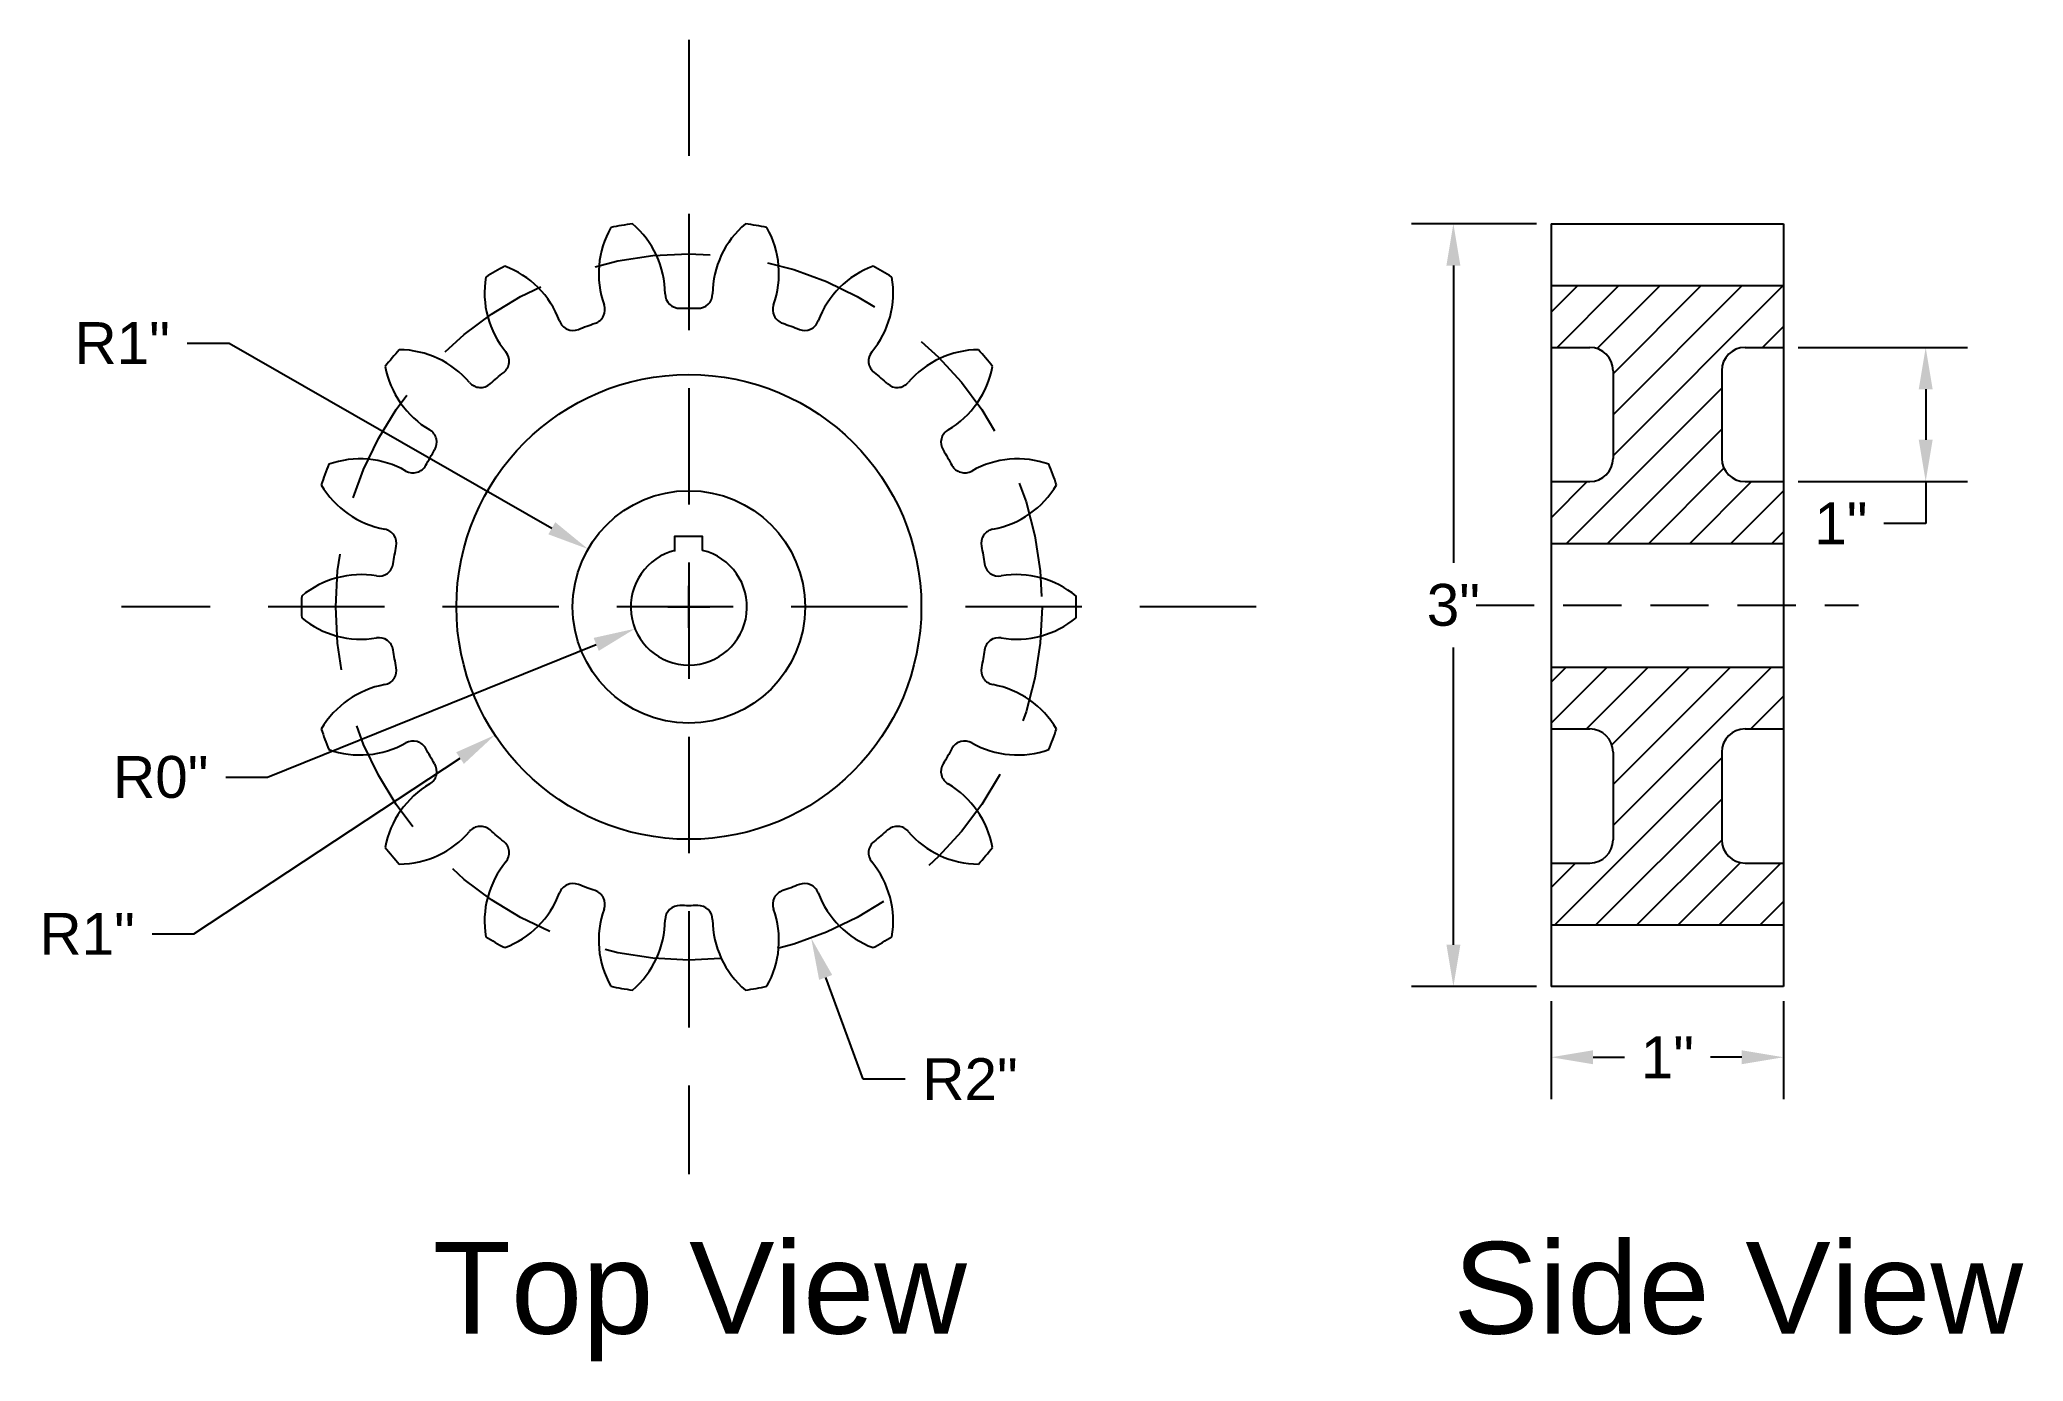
# Model space of a CAD drawing. Header units: metres. Extents: x -1502.41 to -1493.87, y -92.39 to -86.7.
import ezdxf

# ---------------------------------------------------------------- set-up
doc = ezdxf.new("R2010")
doc.units = ezdxf.units.M
doc.header["$MEASUREMENT"] = 0
doc.linetypes.add('DASHED', pattern=[0.75, 0.5, -0.25])
doc.styles.get("Standard").update_dxf_attribs({"font": 'arial.ttf'})
doc.dimstyles.get("Standard").update_dxf_attribs({"dimtxt": 0.18, "dimasz": 0.18, "dimexe": 0.18, "dimexo": 0.0625, "dimgap": 0.09, "dimtad": 0, "dimtih": 1, "dimtoh": 1, "dimdec": 0, "dimzin": 0, "dimdsep": 46, "dimlunit": 3, "dimtxsty": 'Standard', "dimcen": 0.09, "dimadec": 0, "dimazin": 0, "dimtfac": 1, "dimtdec": 0, "dimtofl": 0, "dimtmove": 0, "dimatfit": 3, "dimfxl": 1, "dimtolj": 1, "dimtzin": 0, "dimarcsym": 0})

# ---------------------------------------------------------------- blocks, each defined once
blk = doc.blocks.new('*D4')
at = {"color": 0, "lineweight": -2, "transparency": 16777216}
for p, q in [((-1495.9035, -90.8408), (-1495.9035, -91.2627)), ((-1494.9035, -90.8408), (-1494.9035, -91.2627)), ((-1495.7235, -91.0827), (-1495.5885, -91.0827)), ((-1495.0835, -91.0827), (-1495.2185, -91.0827))]:
    blk.add_line(p, q, dxfattribs=at)
at = {"color": 0, "transparency": 16777216}
for points in [[(-1495.7235, -91.0527), (-1495.7235, -91.1127), (-1495.9035, -91.0827)], [(-1495.0835, -91.0527), (-1495.0835, -91.1127), (-1494.9035, -91.0827)]]:
    blk.add_solid(points, dxfattribs=at)
at = {"layer": 'Defpoints', "color": 0, "transparency": 16777216}
for p in [(-1495.9035, -90.7783), (-1494.9035, -90.7783), (-1494.9035, -91.0827)]:
    blk.add_point(p, dxfattribs=at)
at = {"color": 0, "transparency": 16777216, "insert": (-1495.4035, -91.0827), "char_height": 0.18, "attachment_point": 5}
blk.add_mtext('\\A1;1"', dxfattribs=at)
blk = doc.blocks.new('*D5')
at = {"color": 0, "lineweight": -2, "transparency": 16777216}
for p, q in [((-1495.966, -87.4963), (-1496.5042, -87.4963)), ((-1496.3242, -87.6763), (-1496.3242, -88.9554)), ((-1496.3242, -90.5983), (-1496.3242, -89.3193)), ((-1495.966, -90.7783), (-1496.5042, -90.7783))]:
    blk.add_line(p, q, dxfattribs=at)
at = {"color": 0, "transparency": 16777216}
for points in [[(-1496.3542, -87.6763), (-1496.2942, -87.6763), (-1496.3242, -87.4963)], [(-1496.3542, -90.5983), (-1496.2942, -90.5983), (-1496.3242, -90.7783)]]:
    blk.add_solid(points, dxfattribs=at)
at = {"layer": 'Defpoints', "color": 0, "transparency": 16777216}
for p in [(-1495.9035, -87.4963), (-1496.3242, -90.7783), (-1495.9035, -90.7783)]:
    blk.add_point(p, dxfattribs=at)
at = {"color": 0, "transparency": 16777216, "insert": (-1496.3242, -89.1373), "char_height": 0.18, "attachment_point": 5}
blk.add_mtext('\\A1;3"', dxfattribs=at)
blk = doc.blocks.new('*D7')
at = {"color": 0, "lineweight": -2, "transparency": 16777216}
for p, q in [((-1494.841, -88.0285), (-1494.1122, -88.0285)), ((-1494.2922, -88.2085), (-1494.2922, -88.4257)), ((-1494.841, -88.6057), (-1494.1122, -88.6057)), ((-1494.2922, -88.6057), (-1494.2922, -88.7857)), ((-1494.2922, -88.7857), (-1494.4722, -88.7857))]:
    blk.add_line(p, q, dxfattribs=at)
at = {"color": 0, "transparency": 16777216}
for points in [[(-1494.3222, -88.2085), (-1494.2622, -88.2085), (-1494.2922, -88.0285)], [(-1494.3222, -88.4257), (-1494.2622, -88.4257), (-1494.2922, -88.6057)]]:
    blk.add_solid(points, dxfattribs=at)
at = {"layer": 'Defpoints', "color": 0, "transparency": 16777216}
for p in [(-1494.9035, -88.0285), (-1494.9035, -88.6057), (-1494.2922, -88.6057)]:
    blk.add_point(p, dxfattribs=at)
at = {"color": 0, "transparency": 16777216, "insert": (-1494.6572, -88.7857), "char_height": 0.18, "attachment_point": 5}
blk.add_mtext('\\A1;1"', dxfattribs=at)
blk = doc.blocks.new('*D20')
at = {"color": 0, "lineweight": -2, "transparency": 16777216}
for p, q in [((-1499.6133, -89.235), (-1499.6133, -89.055)), ((-1499.7033, -89.145), (-1499.5233, -89.145)), ((-1501.4259, -89.8778), (-1500.012, -89.3062)), ((-1501.6059, -89.8778), (-1501.4259, -89.8778))]:
    blk.add_line(p, q, dxfattribs=at)
at = {"color": 0, "transparency": 16777216}
blk.add_solid([(-1500.0232, -89.2784), (-1500.0007, -89.334), (-1499.8451, -89.2387)], dxfattribs=at)
at = {"layer": 'Defpoints', "color": 0, "transparency": 16777216}
for p in [(-1499.6133, -89.145), (-1499.8451, -89.2387)]:
    blk.add_point(p, dxfattribs=at)
at = {"color": 0, "transparency": 16777216, "insert": (-1501.8855, -89.8778), "char_height": 0.18, "attachment_point": 5}
blk.add_mtext('\\A1;R0"', dxfattribs=at)
blk = doc.blocks.new('*D21')
at = {"color": 0, "lineweight": -2, "transparency": 16777216}
for p, q in [((-1499.6133, -89.235), (-1499.6133, -89.055)), ((-1499.7033, -89.145), (-1499.5233, -89.145)), ((-1501.7424, -90.5516), (-1500.5979, -89.7955)), ((-1501.9224, -90.5516), (-1501.7424, -90.5516))]:
    blk.add_line(p, q, dxfattribs=at)
at = {"color": 0, "transparency": 16777216}
blk.add_solid([(-1500.6144, -89.7704), (-1500.5813, -89.8205), (-1500.4477, -89.6962)], dxfattribs=at)
at = {"layer": 'Defpoints', "color": 0, "transparency": 16777216}
for p in [(-1499.6133, -89.145), (-1500.4477, -89.6962)]:
    blk.add_point(p, dxfattribs=at)
at = {"color": 0, "transparency": 16777216, "insert": (-1502.202, -90.5516), "char_height": 0.18, "attachment_point": 5}
blk.add_mtext('\\A1;R1"', dxfattribs=at)
blk = doc.blocks.new('*D27')
at = {"color": 0, "lineweight": -2, "transparency": 16777216}
for p, q in [((-1499.6133, -89.235), (-1499.6133, -89.055)), ((-1499.7033, -89.145), (-1499.5233, -89.145)), ((-1498.8631, -91.1768), (-1499.0247, -90.7392)), ((-1498.6831, -91.1768), (-1498.8631, -91.1768))]:
    blk.add_line(p, q, dxfattribs=at)
at = {"color": 0, "transparency": 16777216}
blk.add_solid([(-1498.9966, -90.7288), (-1499.0529, -90.7496), (-1499.0871, -90.5703)], dxfattribs=at)
at = {"layer": 'Defpoints', "color": 0, "transparency": 16777216}
for p in [(-1499.6133, -89.145), (-1499.0871, -90.5703)]:
    blk.add_point(p, dxfattribs=at)
at = {"color": 0, "transparency": 16777216, "insert": (-1498.4036, -91.1768), "char_height": 0.18, "attachment_point": 5}
blk.add_mtext('\\A1;R2"', dxfattribs=at)
blk = doc.blocks.new('*D30')
at = {"color": 0, "lineweight": -2, "transparency": 16777216}
for p, q in [((-1501.7716, -88.0096), (-1501.5916, -88.0096)), ((-1501.5916, -88.0096), (-1500.2031, -88.8065)), ((-1499.6133, -89.235), (-1499.6133, -89.055)), ((-1499.7033, -89.145), (-1499.5233, -89.145))]:
    blk.add_line(p, q, dxfattribs=at)
at = {"color": 0, "transparency": 16777216}
blk.add_solid([(-1500.1882, -88.7805), (-1500.218, -88.8326), (-1500.047, -88.8961)], dxfattribs=at)
at = {"layer": 'Defpoints', "color": 0, "transparency": 16777216}
for p in [(-1500.047, -88.8961), (-1499.6133, -89.145)]:
    blk.add_point(p, dxfattribs=at)
at = {"color": 0, "transparency": 16777216, "insert": (-1502.0512, -88.0096), "char_height": 0.18, "attachment_point": 5}
blk.add_mtext('\\A1;R1"', dxfattribs=at)

msp = doc.modelspace()

# ---------------------------------------------------------------- hatches: boundary and pattern name
h = msp.add_hatch()
h.set_pattern_fill('ANSI31', color=256)
h.paths.add_polyline_path([(-1495.1696, -88.1285, -0.414214), (-1495.0696, -88.0285), (-1494.9035, -88.0285), (-1494.9035, -87.7624), (-1495.9035, -87.7624), (-1495.9035, -88.0285), (-1495.7375, -88.0285, -0.414214), (-1495.6375, -88.1285), (-1495.6375, -88.5057, -0.414214), (-1495.7375, -88.6057), (-1495.9035, -88.6057), (-1495.9035, -88.8718), (-1494.9035, -88.8718), (-1494.9035, -88.6057), (-1495.0696, -88.6057, -0.414214), (-1495.1696, -88.5057)])
h.paths.add_polyline_path([(-1495.1696, -89.7699, -0.414214), (-1495.0696, -89.6699), (-1494.9035, -89.6699), (-1494.9035, -89.4039), (-1495.9035, -89.4039), (-1495.9035, -89.6699), (-1495.7375, -89.6699, -0.414214), (-1495.6375, -89.7699), (-1495.6375, -90.1472, -0.414214), (-1495.7375, -90.2472), (-1495.9035, -90.2472), (-1495.9035, -90.5132), (-1494.9035, -90.5132), (-1494.9035, -90.2472), (-1495.0696, -90.2472, -0.414214), (-1495.1696, -90.1472)])

# ---------------------------------------------------------------- linework, layer by layer
at = {"linetype": 'DASHED'}
for p, q in [((-1499.6133, -86.7043), (-1499.6133, -91.5858)), ((-1497.1726, -89.145), (-1502.0541, -89.145))]:
    msp.add_line(p, q, dxfattribs=at)
for p, q in [((-1495.9035, -87.4963), (-1495.9035, -90.7783)), ((-1495.9035, -87.4963), (-1494.9035, -87.4963)), ((-1494.9035, -87.4963), (-1494.9035, -90.7783)), ((-1495.9035, -87.7624), (-1494.9035, -87.7624)), ((-1495.9035, -88.0285), (-1495.7375, -88.0285)), ((-1495.0696, -88.0285), (-1494.9035, -88.0285)), ((-1495.6375, -88.1285), (-1495.6375, -88.5057)), ((-1495.1696, -88.1285), (-1495.1696, -88.5057)), ((-1495.9035, -88.6057), (-1495.7375, -88.6057)), ((-1495.0696, -88.6057), (-1494.9035, -88.6057)), ((-1495.9035, -88.8718), (-1494.9035, -88.8718)), ((-1495.9035, -89.4039), (-1494.9035, -89.4039)), ((-1495.9035, -89.6699), (-1495.7375, -89.6699)), ((-1495.0696, -89.6699), (-1494.9035, -89.6699)), ((-1495.6375, -89.7699), (-1495.6375, -90.1472)), ((-1495.1696, -89.7699), (-1495.1696, -90.1472)), ((-1495.9035, -90.2472), (-1495.7375, -90.2472)), ((-1495.0696, -90.2472), (-1494.9035, -90.2472)), ((-1495.9035, -90.5132), (-1494.9035, -90.5132)), ((-1494.9035, -90.7783), (-1495.9035, -90.7783))]:
    msp.add_line(p, q)
at = {"linetype": 'DASHED', "ltscale": 0.5}
msp.add_line((-1496.2264, -89.1378), (-1494.5807, -89.1378), dxfattribs=at)
msp.add_lwpolyline([(-1499.555, -88.9019), (-1499.555, -88.8419), (-1499.675, -88.8419), (-1499.675, -88.9019), (-1499.6717, -88.9019)])
at = {"linetype": 'DASHED'}
msp.add_circle((-1499.6133, -89.145), 1.5194, dxfattribs=at)
for radius in [1, 0.5]:
    msp.add_circle((-1499.6133, -89.145), radius)
for centre, radius, start, end in [((-1499.6004, -87.7105), 0.4007, 150.42127, 199.59218), ((-1499.6133, -89.145), 1.6665, 98.38388, 101.61612), ((-1500.1161, -87.8014), 0.4007, 0.40782, 49.57873), ((-1499.1105, -87.8014), 0.4007, 130.42127, 179.59218), ((-1499.6133, -89.145), 1.6665, 78.38388, 81.61612), ((-1499.6263, -87.7105), 0.4007, 340.40782, 29.57873), ((-1500.0918, -87.7926), 0.4007, 170.42127, 219.59218), ((-1499.6133, -89.145), 1.6665, 118.38388, 121.61612), ((-1500.5454, -88.0544), 0.4007, 20.40782, 69.57873), ((-1498.6813, -88.0544), 0.4007, 110.42127, 159.59218), ((-1499.1349, -87.7926), 0.4007, 320.40782, 9.57873), ((-1499.6133, -89.145), 1.6665, 58.38388, 61.61612), ((-1499.6534, -87.7981), 0.062, 180.40782, 271.70517), ((-1499.5732, -87.7981), 0.062, 268.29483, 359.59218), ((-1500.0363, -87.8656), 0.062, 288.29483, 19.59218), ((-1499.1903, -87.8656), 0.062, 160.40782, 251.70517), ((-1500.1117, -87.8931), 0.062, 200.40782, 291.70517), ((-1499.115, -87.8931), 0.062, 248.29483, 339.59218), ((-1499.6133, -89.145), 1.6665, 138.38388, 141.61612), ((-1500.8622, -88.439), 0.4007, 40.40782, 89.57873), ((-1500.4484, -88.0875), 0.062, 308.29483, 39.59218), ((-1498.7783, -88.0875), 0.062, 140.40782, 231.70517), ((-1498.3645, -88.439), 0.4007, 90.42127, 139.59218), ((-1499.6133, -89.145), 1.6665, 38.38388, 41.61612), ((-1495.7375, -88.1285), 0.1, 0, 90), ((-1495.0696, -88.1285), 0.1, 90, 180), ((-1500.5255, -88.0378), 0.4007, 190.42127, 239.59218), ((-1498.7011, -88.0378), 0.4007, 300.40782, 349.57873), ((-1500.5098, -88.139), 0.062, 220.40782, 311.70517), ((-1498.7168, -88.139), 0.062, 228.29483, 319.59218), ((-1500.7597, -88.4369), 0.062, 328.29483, 59.59218), ((-1498.4669, -88.4369), 0.062, 120.40782, 211.70517), ((-1499.6133, -89.145), 1.6665, 158.38388, 161.61612), ((-1501.0283, -88.9087), 0.4007, 60.40782, 109.57873), ((-1500.7998, -88.5063), 0.062, 240.40782, 331.70517), ((-1498.4268, -88.5063), 0.062, 208.29483, 299.59218), ((-1498.1983, -88.9087), 0.4007, 70.42127, 119.59218), ((-1499.6133, -89.145), 1.6665, 18.38388, 21.61612), ((-1495.7375, -88.5057), 0.1, 270, 0), ((-1495.0696, -88.5057), 0.1, 180, 270), ((-1500.8492, -88.4165), 0.4007, 210.42127, 259.59218), ((-1498.3774, -88.4165), 0.4007, 280.40782, 329.57873), ((-1500.9328, -88.8717), 0.062, 348.29483, 79.59218), ((-1498.2938, -88.8717), 0.062, 100.40782, 191.70517), ((-1499.6133, -89.145), 0.25, 103.49573, 76.50427), ((-1501.0238, -89.4069), 0.4007, 80.40782, 129.57873), ((-1500.9467, -88.9506), 0.062, 260.40782, 351.70517), ((-1498.2799, -88.9506), 0.062, 188.29483, 279.59218), ((-1498.2028, -89.4069), 0.4007, 50.42127, 99.59218), ((-1499.6133, -89.145), 1.6665, 178.38388, 181.61612), ((-1499.6133, -89.145), 1.6665, 358.38388, 1.61612), ((-1501.0238, -88.8832), 0.4007, 230.42127, 279.59218), ((-1498.2028, -88.8832), 0.4007, 260.40782, 309.57873), ((-1500.9467, -89.3394), 0.062, 8.29483, 99.59218), ((-1498.2799, -89.3394), 0.062, 80.40782, 171.70517), ((-1500.9328, -89.4184), 0.062, 280.40782, 11.70517), ((-1498.2938, -89.4184), 0.062, 168.29483, 259.59218), ((-1500.8492, -89.8735), 0.4007, 100.40782, 149.57873), ((-1498.3774, -89.8735), 0.4007, 30.42127, 79.59218), ((-1499.6133, -89.145), 1.6665, 198.38388, 201.61612), ((-1499.6133, -89.145), 1.6665, 338.38388, 341.61612), ((-1495.7375, -89.7699), 0.1, 0, 90), ((-1495.0696, -89.7699), 0.1, 90, 180), ((-1501.0283, -89.3814), 0.4007, 250.42127, 299.59218), ((-1500.7998, -89.7838), 0.062, 28.29483, 119.59218), ((-1498.4268, -89.7838), 0.062, 60.40782, 151.70517), ((-1498.1983, -89.3814), 0.4007, 240.40782, 289.57873), ((-1500.7597, -89.8532), 0.062, 300.40782, 31.70517), ((-1498.4669, -89.8532), 0.062, 148.29483, 239.59218), ((-1500.5255, -90.2523), 0.4007, 120.40782, 169.57873), ((-1498.7011, -90.2523), 0.4007, 10.42127, 59.59218), ((-1500.8622, -89.8511), 0.4007, 270.42127, 319.59218), ((-1500.5098, -90.151), 0.062, 48.29483, 139.59218), ((-1498.7168, -90.151), 0.062, 40.40782, 131.70517), ((-1498.3645, -89.8511), 0.4007, 220.40782, 269.57873), ((-1499.6133, -89.145), 1.6665, 218.38388, 221.61612), ((-1500.4484, -90.2026), 0.062, 320.40782, 51.70517), ((-1498.7783, -90.2026), 0.062, 128.29483, 219.59218), ((-1499.6133, -89.145), 1.6665, 318.38388, 321.61612), ((-1495.7375, -90.1472), 0.1, 270, 0), ((-1495.0696, -90.1472), 0.1, 180, 270), ((-1500.0918, -90.4975), 0.4007, 140.40782, 189.57873), ((-1499.1349, -90.4975), 0.4007, 350.42127, 39.59218), ((-1500.5454, -90.2356), 0.4007, 290.42127, 339.59218), ((-1500.1117, -90.397), 0.062, 68.29483, 159.59218), ((-1500.0363, -90.4244), 0.062, 340.40782, 71.70517), ((-1499.1903, -90.4244), 0.062, 108.29483, 199.59218), ((-1499.115, -90.397), 0.062, 20.40782, 111.70517), ((-1498.6813, -90.2356), 0.4007, 200.40782, 249.57873), ((-1499.6004, -90.5796), 0.4007, 160.40782, 209.57873), ((-1499.6534, -90.4919), 0.062, 88.29483, 179.59218), ((-1499.5732, -90.4919), 0.062, 0.40782, 91.70517), ((-1499.6263, -90.5796), 0.4007, 330.42127, 19.59218), ((-1500.1161, -90.4886), 0.4007, 310.42127, 359.59218), ((-1499.1105, -90.4886), 0.4007, 180.40782, 229.57873), ((-1499.6133, -89.145), 1.6665, 238.38388, 241.61612), ((-1499.6133, -89.145), 1.6665, 298.38388, 301.61612), ((-1499.6133, -89.145), 1.6665, 258.38388, 261.61612), ((-1499.6133, -89.145), 1.6665, 278.38388, 281.61612)]:
    msp.add_arc(centre, radius, start, end)
for points in [[(-1499.6516, -87.8601), (-1499.6261, -87.8593), (-1499.6006, -87.8593), (-1499.5751, -87.8601)], [(-1500.0887, -87.9507), (-1500.0651, -87.9412), (-1500.0411, -87.9325), (-1500.0169, -87.9245)], [(-1499.2098, -87.9245), (-1499.1856, -87.9325), (-1499.1616, -87.9412), (-1499.1379, -87.9507)], [(-1500.4686, -88.1853), (-1500.4495, -88.1683), (-1500.43, -88.1519), (-1500.41, -88.1361)], [(-1498.8167, -88.1361), (-1498.7967, -88.1519), (-1498.7771, -88.1683), (-1498.7581, -88.1853)], [(-1500.7452, -88.5357), (-1500.7331, -88.5132), (-1500.7204, -88.4911), (-1500.707, -88.4694)], [(-1498.5197, -88.4694), (-1498.5063, -88.4911), (-1498.4935, -88.5132), (-1498.4814, -88.5357)], [(-1500.8854, -88.9596), (-1500.8817, -88.9343), (-1500.8773, -88.9092), (-1500.8721, -88.8842)], [(-1498.3546, -88.8842), (-1498.3494, -88.9092), (-1498.345, -88.9343), (-1498.3413, -88.9596)], [(-1500.8721, -89.4058), (-1500.8773, -89.3809), (-1500.8817, -89.3557), (-1500.8854, -89.3305)], [(-1498.3413, -89.3305), (-1498.345, -89.3557), (-1498.3494, -89.3809), (-1498.3546, -89.4058)], [(-1500.707, -89.8206), (-1500.7204, -89.7989), (-1500.7331, -89.7768), (-1500.7452, -89.7544)], [(-1498.4814, -89.7544), (-1498.4935, -89.7768), (-1498.5063, -89.7989), (-1498.5197, -89.8206)], [(-1500.41, -90.1539), (-1500.43, -90.1381), (-1500.4495, -90.1217), (-1500.4686, -90.1048)], [(-1498.7581, -90.1048), (-1498.7771, -90.1217), (-1498.7967, -90.1381), (-1498.8167, -90.1539)], [(-1500.0169, -90.3656), (-1500.0411, -90.3576), (-1500.0651, -90.3488), (-1500.0887, -90.3394)], [(-1499.1379, -90.3394), (-1499.1616, -90.3488), (-1499.1856, -90.3576), (-1499.2098, -90.3656)], [(-1499.5751, -90.43), (-1499.6006, -90.4307), (-1499.6261, -90.4307), (-1499.6516, -90.43)]]:
    msp.add_open_spline(points, degree=3)

# ---------------------------------------------------------------- texts
at = {"char_height": 0.39462, "attachment_point": 1}
for s, insert in [('Top View', (-1500.7153, -91.8774)), ('Side View', (-1496.3247, -91.8774))]:
    msp.add_mtext_dynamic_manual_height_columns(s, width=7.821259, gutter_width=1.9731, heights=[0], dxfattribs=dict(at, insert=insert))

# ---------------------------------------------------------------- dimensions: what is measured, and where the dimension line sits
for base, p1, p2, picture, middle in [((-1496.3242, -90.7783), (-1495.9035, -87.4963), (-1495.9035, -90.7783), '*D5', (-1496.3242, -89.1373)), ((-1494.2922, -88.6057), (-1494.9035, -88.0285), (-1494.9035, -88.6057), '*D7', (-1494.6572, -88.7857))]:
    dim = msp.add_linear_dim(base=base, p1=p1, p2=p2, angle=90, dimstyle='Standard')
    dim.commit()
    dim.dimension.update_dxf_attribs({"geometry": picture, "text_midpoint": middle})
for mpoint, picture, middle in [((-1500.047, -88.8961), '*D30', (-1502.0512, -88.0096)), ((-1500.4477, -89.6962), '*D21', (-1502.202, -90.5516)), ((-1499.8451, -89.2387), '*D20', (-1501.8855, -89.8778)), ((-1499.0871, -90.5703), '*D27', (-1498.4036, -91.1768))]:
    dim = msp.add_radius_dim(center=(-1499.6133, -89.145), mpoint=mpoint, dimstyle='Standard')
    dim.commit()
    dim.dimension.update_dxf_attribs({"geometry": picture, "text_midpoint": middle, "dimtype": 164})
dim = msp.add_linear_dim(base=(-1494.9035, -91.0827), p1=(-1495.9035, -90.7783), p2=(-1494.9035, -90.7783), dimstyle='Standard')
dim.commit()
dim.dimension.update_dxf_attribs({"geometry": '*D4', "text_midpoint": (-1495.4035, -91.0827)})

doc.saveas('drawing.dxf')
